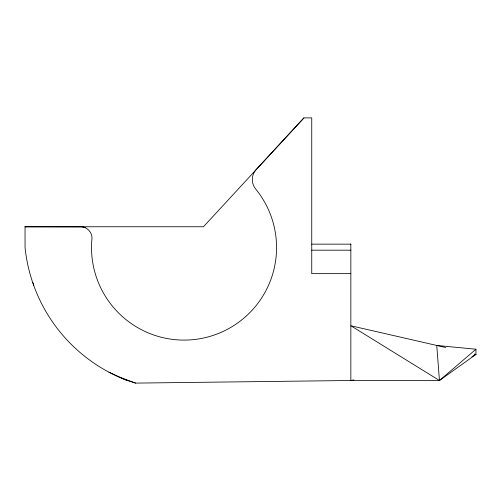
<?xml version="1.0" encoding="UTF-8"?>
<svg xmlns="http://www.w3.org/2000/svg" width="501" height="501" viewBox="0 0 501 501"><rect width="100%" height="100%" fill="white"/><g stroke="black" fill="none" stroke-linecap="round" stroke-linejoin="round"><path stroke-width="0.75" d="M350.844 273.64L311.747 273.64L311.747 117.898L303.932 117.898L255.679 170.083A14.967 14.967 0 0 0 255.679 189.021A92.528 92.528 0 0 1 210.714 336.171A92.528 92.528 0 0 1 91.977 238.313C92.209 232.201 86.83 226.627 80.705 226.721L25.05 226.721L25.05 247.575A159.838 159.838 0 0 0 126.703 380.29L135.633 383.102L350.844 380.497L439.458 380.497L475.95 354.432L475.95 349.222L436.747 345.452L439.458 380.497L350.844 325.763L445.796 347.525M303.932 117.898L203.45 226.759L25.05 226.759M439.458 380.497L475.95 349.222M471.898 356.75L475.95 354.432L474.441 354.088M353.894 379.864L350.844 380.497L350.844 243.974M474.422 354.752L475.95 354.432M83.291 227.122L83.673 227.122M311.747 244.15L350.844 244.15M311.747 250.181L350.844 250.181M85.095 227.611L82.202 226.821L25.05 226.721M128.676 380.56L126.703 380.29L108.93 372.18M121.718 378.011L135.633 383.102M32.872 282.514L33.774 285.583"/></g></svg>
